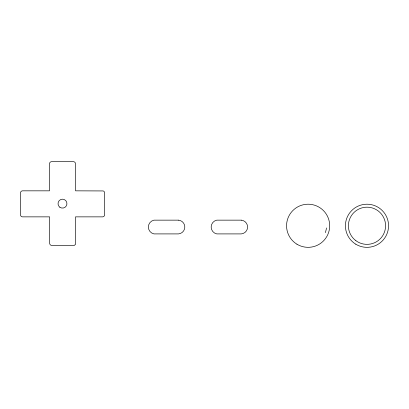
<?xml version="1.0" encoding="UTF-8"?>
<svg xmlns="http://www.w3.org/2000/svg" width="409" height="409" viewBox="0 0 409 409"><rect width="100%" height="100%" fill="white"/><g stroke="black" fill="none" stroke-linecap="round" stroke-linejoin="round"><path stroke-width="0.61" d="M325.4 232.644L326.592 227.941M75.011 244.863A2.183 2.183 0 0 0 75.593 243.953L75.517 216.862L102.659 216.862A2.183 2.183 0 0 0 104.684 214.689L104.684 193.012A2.183 2.183 0 0 0 103.191 190.942L75.517 190.834L75.409 163.16A2.183 2.183 0 0 0 73.339 161.667L51.662 161.667A2.183 2.183 0 0 0 49.489 163.692L49.489 190.834L22.48 190.834A2.183 2.183 0 0 0 20.45 193.012L20.45 214.689A2.183 2.183 0 0 0 22.48 216.862L49.622 216.862L49.673 243.421A2.183 2.183 0 0 0 51.846 245.451L73.523 245.451A2.183 2.183 0 0 0 74.801 245.037M178.493 220.149L153.953 220.149A7.03 7.03 0 0 0 153.953 233.907L178.493 233.907A6.902 6.902 0 0 0 184.812 227.026A6.902 6.902 0 0 0 178.493 220.149M241.274 220.149L216.734 220.149A7.03 7.03 0 0 0 216.734 233.907L241.274 233.907A6.902 6.902 0 0 0 247.593 227.026A6.902 6.902 0 0 0 241.274 220.149M296.97 244.224A21.565 21.565 0 0 0 329.685 226.208A21.565 21.565 0 0 0 297.721 206.882A21.565 21.565 0 0 0 296.97 244.224M355.881 240.681A18.589 18.589 0 0 0 385.452 227.941A18.589 18.589 0 0 0 359.634 208.697A18.589 18.589 0 0 0 355.881 240.681M355.83 244.229A21.565 21.565 0 0 0 388.55 226.208A21.565 21.565 0 0 0 356.587 206.882A21.565 21.565 0 0 0 355.83 244.229M59.867 207.245A4.463 4.463 0 0 0 66.923 204.096A4.463 4.463 0 0 0 60.67 199.561A4.463 4.463 0 0 0 59.867 207.245"/></g></svg>
